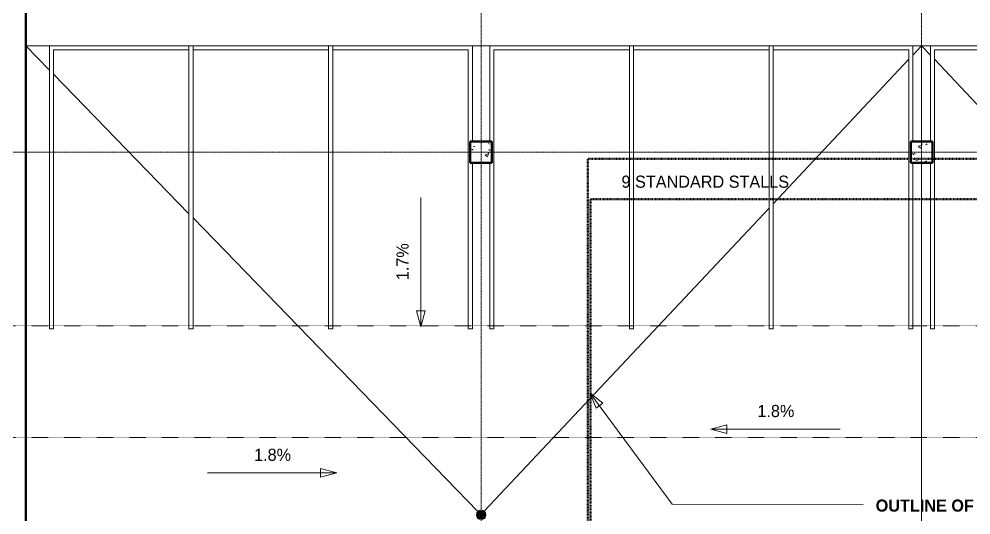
# Model space of a CAD drawing. Header units: inches. Extents: x -4218 to -1814, y 9706 to 12426.
# Drawn here: x -3824 to -3118, y 11013 to 11381 of the extents above; entities that cross this region are included whole.
import ezdxf

# ---------------------------------------------------------------- set-up
doc = ezdxf.new("R2010")
doc.units = ezdxf.units.IN
doc.header["$MEASUREMENT"] = 0
for name, pattern in [('Aligning Line 1_8_', [0.25, 0.125, -0.125]), ('Dash 1_16_', [0.125, 0.0625, -0.0625]), ('Grid Line 1_2_', [0.875, 0.5, -0.125, 0.125, -0.125])]:
    doc.linetypes.add(name, pattern=pattern)
for name, color, linetype, lineweight in [('0-2', 7, 'Continuous', 9), ('A-ANNO-DIMS', 211, 'Continuous', 9), ('A-ANNO-DIMS-96', 211, 'Continuous', 9), ('A-ANNO-NOTE', 131, 'Continuous', 9), ('A-FLOR-1', 10, 'Continuous', 13), ('A-GENM', 5, 'Continuous', 9), ('C-PROP-LINE-2', 91, 'Dash 1_16_', 50), ('G-ANNO-DIMS', 111, 'Continuous', 9), ('G-ANNO-SYMB', 111, 'Aligning Line 1_8_', 9), ('G-ANNO-TEXT-1', 147, 'Continuous', 20), ('P-SANR-FIXT-1', 7, 'Continuous', 9), ('S-COLS', 52, 'Continuous', 9), ('S-COLS-1', 250, 'Continuous', 50), ('S-FNDN-2', 250, 'Continuous', 50), ('S-GRID-1', 1, 'Grid Line 1_2_', 9)]:
    doc.layers.add(name, color=color, linetype=linetype, lineweight=lineweight)
doc.styles.add('Century Gothic', font='ufonts.com_century-gothic.ttf', dxfattribs={"height": 9})
doc.styles.add('Century Gothic_B', font='GOTHICB.TTF', dxfattribs={"height": 9})
doc.dimstyles.new('OD__1_8__Tol__', dxfattribs={"dimscale": 12, "dimtxt": 9.397514, "dimasz": 1, "dimexe": 0.75, "dimexo": 0.5, "dimgap": 0.125, "dimtad": 1, "dimdec": 3, "dimrnd": 0.125, "dimzin": 3, "dimdsep": 46, "dimlunit": 4, "dimtxsty": 'Century Gothic', "dimblk1": 'OBLIQUE', "dimblk2": 'OBLIQUE', "dimsah": 1, "dimcen": 0.09, "dimdle": 0.75, "dimazin": 0, "dimtfac": 1, "dimtdec": 4, "dimtix": 1, "dimtmove": 0, "dimatfit": 3, "dimfxl": 1, "dimtvp": 1, "dimtfill": 1, "dimfrac": 2, "dimtolj": 1, "dimtzin": 0, "dimarcsym": 2})

# ---------------------------------------------------------------- blocks, each defined once
blk = doc.blocks.new('DIMBLOCK13-FLOOR PLAN - BASEMENT')
at = {"layer": 'A-ANNO-DIMS-96'}
for p, q in [((-3045.16, 12098.19), (-3045.16, 9880.19)), ((-2832.12, 12089.19), (-3054.16, 12089.19)), ((-3045.16, 12089.19), (-2832.12, 12089.19)), ((-3813.32, 9889.19), (-3036.16, 9889.19)), ((-3045.16, 9889.19), (-3813.32, 9889.19))]:
    blk.add_line(p, q, dxfattribs=at)
at = {"layer": 'A-ANNO-DIMS-96', "lineweight": 50}
for p, q in [((-3045.16, 12089.19), (-3051.16, 12095.19)), ((-3045.16, 12089.19), (-3039.16, 12083.19)), ((-3045.16, 9889.19), (-3051.16, 9895.19)), ((-3045.16, 9889.19), (-3039.16, 9883.19))]:
    blk.add_line(p, q, dxfattribs=at)
at = {"layer": 'A-ANNO-DIMS-96', "color": 0, "insert": (-3058.19, 10966.44), "char_height": 9, "width": 54.5951, "attachment_point": 1, "rotation": 90, "line_spacing_factor": 0.984502, "style": 'Century Gothic', "bg_fill": 3, "box_fill_scale": 1.25, "bg_fill_color": 256, "bg_fill_true_color": 13158600, "bg_fill_transparency": 0}
blk.add_mtext('183\' - 4"', dxfattribs=at)
blk = doc.blocks.new('_Oblique')
at = {"color": 0, "linetype": 'ByBlock', "lineweight": -2}
blk.add_line((-0.5, -0.5), (0.5, 0.5), dxfattribs=at)
blk = doc.blocks.new('Concrete-Rectangular-Column - ONE-V8-FLOOR PLAN - BASEMENT')
at = {"layer": 'S-COLS'}
h = blk.add_hatch(dxfattribs=at)
h.set_pattern_fill('FP_10', color=256, style=0, pattern_type=2)
h.set_pattern_definition([(50, (3481.324, -11282.19), (27.5427, -2.40992), [2.88, -31.68]), (355, (3481.324, -11282.19), (-5.327844, 28.884266), [2.304, -25.344]), (100.451, (3483.62, -11282.39), (22.215316, 26.47393), [2.448, -26.924]), (46.184, (3481.324, -11274.51), (40.98187, -6.35642), [4.32, -47.52]), (96.636, (3484.74, -11275.04), (35.89075, 37.40619), [3.671, -40.386]), (351.184, (3481.324, -11274.51), (35.89097, 37.40622), [3.456, -38.016]), (21, (3485.164, -11276.43), (22.921036, -15.46073), [2.88, -31.68]), (326, (3485.164, -11276.43), (9.34353, 27.84574), [2.304, -25.344]), (71.451, (3487.074, -11277.718), (32.26477, 12.38442), [2.448, -26.924]), (37.5, (3481.324, -11282.189), (0.466855, 12.782707), [1.267, -23.77, 1.267, -24.461, -25.44]), (37.5, (3481.324, -11282.189), (0.466855, 12.782707), [-50.765, 1.267, -24.173]), (7.5, (3481.324, -11282.189), (10.10159, 15.14509), [1.267, -13.402, 1.267, -23.194, -9.696]), (7.5, (3481.324, -11282.189), (10.10159, 15.14509), [-39.13, 1.267, -8.429]), (327.5, (3472.761, -11282.189), (20.499161, -0.86578), [1.267, -8.333, 1.267, -28.685, -39.744]), (327.5, (3472.761, -11282.189), (20.499161, -0.86578), [-39.552, 1.267, -38.477]), (317.5, (3468.921, -11282.189), (22.39478, 3.844288), [1.267, -11.213, 1.267, -18.624, -28.224]), (317.5, (3468.921, -11282.189), (22.39478, 3.844288), [-32.371, 1.267, -26.957])])
h.paths.add_polyline_path([(-6, -8), (8, -8), (8, 8), (-8, 8), (-8, -8), (-6.5, -8)], flags=0)
at = {"layer": 'S-COLS-1'}
for p, q in [((8, 8), (-8, 8)), ((-8, 8), (-8, -8)), ((8, -8), (8, 8)), ((-8, -8), (8, -8))]:
    blk.add_line(p, q, dxfattribs=at)
blk = doc.blocks.new('Concrete-Rectangular-Column - ONE-V9-FLOOR PLAN - BASEMENT')
at = {"layer": 'S-COLS'}
h = blk.add_hatch(dxfattribs=at)
h.set_pattern_fill('FP_11', color=256, style=0, pattern_type=2)
h.set_pattern_definition([(50, (3154.324, -11282.19), (27.5427, -2.40992), [2.88, -31.68]), (355, (3154.324, -11282.19), (-5.327844, 28.884266), [2.304, -25.344]), (100.451, (3156.62, -11282.39), (22.215316, 26.47393), [2.448, -26.924]), (46.184, (3154.324, -11274.51), (40.98187, -6.35642), [4.32, -47.52]), (96.636, (3157.74, -11275.04), (35.89075, 37.40619), [3.671, -40.386]), (351.184, (3154.324, -11274.51), (35.89097, 37.40622), [3.456, -38.016]), (21, (3158.164, -11276.43), (22.921036, -15.46073), [2.88, -31.68]), (326, (3158.164, -11276.43), (9.34353, 27.84574), [2.304, -25.344]), (71.451, (3160.074, -11277.718), (32.26477, 12.38442), [2.448, -26.924]), (37.5, (3154.324, -11282.189), (0.466855, 12.782707), [1.267, -23.77, 1.267, -24.461, -25.44]), (37.5, (3154.324, -11282.189), (0.466855, 12.782707), [-50.765, 1.267, -24.173]), (7.5, (3154.324, -11282.189), (10.10159, 15.14509), [1.267, -13.402, 1.267, -23.194, -9.696]), (7.5, (3154.324, -11282.189), (10.10159, 15.14509), [-39.13, 1.267, -8.429]), (327.5, (3145.761, -11282.189), (20.499161, -0.86578), [1.267, -8.333, 1.267, -28.685, -39.744]), (327.5, (3145.761, -11282.189), (20.499161, -0.86578), [-39.552, 1.267, -38.477]), (317.5, (3141.921, -11282.189), (22.39478, 3.844288), [1.267, -11.213, 1.267, -18.624, -28.224]), (317.5, (3141.921, -11282.189), (22.39478, 3.844288), [-32.371, 1.267, -26.957])])
h.paths.add_polyline_path([(0, -8), (8, -8), (8, 8), (-8, 8), (-8, -8), (-6.5, -8)], flags=0)
at = {"layer": 'S-COLS-1'}
for p, q in [((8, 8), (-8, 8)), ((-8, 8), (-8, -8)), ((8, -8), (8, 8)), ((-8, -8), (8, -8))]:
    blk.add_line(p, q, dxfattribs=at)
blk = doc.blocks.new('Drain-Floor-WATTS-Square-Stainless_Steel_Strainer-Type_FD-1200-M - 2_ Outlet with 5_ Strainer-2528673-FLOOR PLAN - BASEMENT')
at = {"layer": 'P-SANR-FIXT-1'}
for p, q in [((-2.707, -2.707), (-2.707, 2.707)), ((-2.707, 2.707), (2.707, 2.707)), ((-2.03025, -2.03025), (-2.03025, 2.03025)), ((-2.03025, 2.03025), (2.03025, 2.03025)), ((-1.3535, -1.3535), (-1.3535, 1.3535)), ((-1.3535, 1.3535), (1.3535, 1.3535)), ((-0.67675, -0.67675), (-0.67675, 0.67675)), ((-0.67675, 0.67675), (0.67675, 0.67675)), ((0, 2.707), (0, -2.707)), ((0.67675, 0.67675), (0.67675, -0.67675)), ((1.3535, 1.3535), (1.3535, -1.3535)), ((2.03025, 2.03025), (2.03025, -2.03025)), ((2.707, 2.707), (2.707, -2.707)), ((-2.707, 0), (2.707, 0)), ((2.707, -2.707), (-2.707, -2.707)), ((2.03025, -2.03025), (-2.03025, -2.03025)), ((1.3535, -1.3535), (-1.3535, -1.3535)), ((0.67675, -0.67675), (-0.67675, -0.67675))]:
    blk.add_line(p, q, dxfattribs=at)
for start, end in [(360, 180), (180, 360)]:
    blk.add_arc((0, 0), 3.5, start, end, dxfattribs=at)

msp = doc.modelspace()

# ---------------------------------------------------------------- linework, layer by layer
at = {"layer": 'A-ANNO-NOTE'}
for p, q in [((-3400.56381, 11103.6863), (-3396.01584, 11092.12538)), ((-3390.8447, 11095.94823), (-3400.56381, 11103.6863)), ((-3400.56381, 11103.6863), (-3339.43869, 11021.00274)), ((-3396.01584, 11092.12538), (-3390.8447, 11095.94823)), ((-3339.43869, 11021.00274), (-3197.83133, 11020.82228))]:
    msp.add_line(p, q, dxfattribs=at)
at = {"layer": 'G-ANNO-SYMB'}
for p, q in [((-1910.95031, 11153.42614), (-4027.08301, 11153.42614)), ((-1910.95031, 11070.38095), (-4027.08301, 11070.38095))]:
    msp.add_line(p, q, dxfattribs=at)

# ---------------------------------------------------------------- texts
at = {"layer": 'A-ANNO-NOTE', "insert": (-3188.42802, 11024.4641), "char_height": 9, "width": 215.433, "attachment_point": 1, "style": 'Century Gothic_B'}
msp.add_mtext('OUTLINE OF BUILDING ABOVE', dxfattribs=at)

# ---------------------------------------------------------------- next in the draw order: dimensions: what is measured, and where the dimension line sits
at = {"layer": 'A-ANNO-DIMS'}
dim = msp.add_linear_dim(base=(-3045.15688, 9889.1894), p1=(-2826.12374, 12089.1894), p2=(-3819.32374, 9889.1894), angle=90, dimstyle='OD__1_8__Tol__', override={"dimpost": '<>', "dimfxl": 2413.803273}, dxfattribs=at)
dim.commit()
dim.dimension.update_dxf_attribs({"geometry": 'DIMBLOCK13-FLOOR PLAN - BASEMENT', "text_midpoint": (-3051.38326, 10989.1894)})

# ---------------------------------------------------------------- next in the draw order: linework, layer by layer
at = {"layer": 'A-FLOR-1'}
for p, q in [((-3801.83931, 11343.18768), (-3819.32374, 11361.1894)), ((-3801.83931, 11361.1894), (-3819.32374, 11361.1894)), ((-3474.82374, 11361.1894), (-3487.82374, 11361.1894)), ((-3154.32374, 11361.1894), (-3160.81983, 11361.1894)), ((-3160.81983, 11354.27612), (-3154.32374, 11361.1894)), ((-3154.32374, 11290.1894), (-3154.32374, 11361.1894)), ((-3147.82374, 11354.27196), (-3154.32374, 11361.1894)), ((-3147.82374, 11361.1894), (-3154.32374, 11361.1894)), ((-3264.4878, 11243.95058), (-3163.81983, 11351.08346)), ((-3044.15577, 11243.94642), (-3144.82374, 11351.0793)), ((-3698.15967, 11236.4406), (-3798.82764, 11340.08691)), ((-3154.32374, 10824.1894), (-3154.32374, 11274.1894))]:
    msp.add_line(p, q, dxfattribs=at)
at = {"layer": 'A-GENM'}
for p, q in [((-3695.15967, 11361.1894), (-3801.82764, 11361.1894)), ((-3801.82764, 11361.1894), (-3801.82764, 11151.1894)), ((-3798.82764, 11151.1894), (-3798.82764, 11358.1894)), ((-3798.82764, 11358.1894), (-3698.15967, 11358.1894)), ((-3591.49171, 11361.1894), (-3698.15967, 11361.1894)), ((-3698.15967, 11361.1894), (-3698.15967, 11151.1894)), ((-3698.15967, 11358.1894), (-3698.15967, 11151.1894)), ((-3695.15967, 11151.1894), (-3695.15967, 11361.1894)), ((-3695.15967, 11151.1894), (-3695.15967, 11358.1894)), ((-3695.15967, 11358.1894), (-3594.49171, 11358.1894)), ((-3487.82374, 11361.1894), (-3594.49171, 11361.1894)), ((-3594.49171, 11361.1894), (-3594.49171, 11151.1894)), ((-3594.49171, 11358.1894), (-3594.49171, 11151.1894)), ((-3591.49171, 11151.1894), (-3591.49171, 11361.1894)), ((-3591.49171, 11151.1894), (-3591.49171, 11358.1894)), ((-3591.49171, 11358.1894), (-3490.82374, 11358.1894)), ((-3490.82374, 11358.1894), (-3490.82374, 11151.1894)), ((-3487.82374, 11290.1894), (-3487.82374, 11361.1894)), ((-3368.15577, 11361.1894), (-3474.82374, 11361.1894)), ((-3474.82374, 11361.1894), (-3474.82374, 11290.1894)), ((-3471.82374, 11151.1894), (-3471.82374, 11358.1894)), ((-3471.82374, 11358.1894), (-3371.15577, 11358.1894)), ((-3264.4878, 11361.1894), (-3371.15577, 11361.1894)), ((-3371.15577, 11361.1894), (-3371.15577, 11151.1894)), ((-3371.15577, 11358.1894), (-3371.15577, 11151.1894)), ((-3368.15577, 11151.1894), (-3368.15577, 11361.1894)), ((-3368.15577, 11151.1894), (-3368.15577, 11358.1894)), ((-3368.15577, 11358.1894), (-3267.4878, 11358.1894)), ((-3160.81983, 11361.1894), (-3267.4878, 11361.1894)), ((-3267.4878, 11361.1894), (-3267.4878, 11151.1894)), ((-3267.4878, 11358.1894), (-3267.4878, 11151.1894)), ((-3264.4878, 11151.1894), (-3264.4878, 11361.1894)), ((-3264.4878, 11151.1894), (-3264.4878, 11358.1894)), ((-3264.4878, 11358.1894), (-3163.81983, 11358.1894)), ((-3163.81983, 11358.1894), (-3163.81983, 11151.1894)), ((-3160.81983, 11290.1894), (-3160.81983, 11361.1894)), ((-3041.15577, 11361.1894), (-3147.82374, 11361.1894)), ((-3147.82374, 11361.1894), (-3147.82374, 11290.1894)), ((-3144.82374, 11151.1894), (-3144.82374, 11358.1894)), ((-3144.82374, 11358.1894), (-3044.15577, 11358.1894)), ((-3487.82374, 11151.1894), (-3487.82374, 11274.1894)), ((-3474.82374, 11274.1894), (-3474.82374, 11151.1894)), ((-3160.81983, 11151.1894), (-3160.81983, 11274.1894)), ((-3147.82374, 11274.1894), (-3147.82374, 11151.1894)), ((-3801.82764, 11151.1894), (-3798.82764, 11151.1894)), ((-3698.15967, 11151.1894), (-3695.15967, 11151.1894)), ((-3698.15967, 11151.1894), (-3695.15967, 11151.1894)), ((-3594.49171, 11151.1894), (-3591.49171, 11151.1894)), ((-3594.49171, 11151.1894), (-3591.49171, 11151.1894)), ((-3490.82374, 11151.1894), (-3487.82374, 11151.1894)), ((-3474.82374, 11151.1894), (-3471.82374, 11151.1894)), ((-3371.15577, 11151.1894), (-3368.15577, 11151.1894)), ((-3371.15577, 11151.1894), (-3368.15577, 11151.1894)), ((-3267.4878, 11151.1894), (-3264.4878, 11151.1894)), ((-3267.4878, 11151.1894), (-3264.4878, 11151.1894)), ((-3163.81983, 11151.1894), (-3160.81983, 11151.1894)), ((-3147.82374, 11151.1894), (-3144.82374, 11151.1894))]:
    msp.add_line(p, q, dxfattribs=at)
at = {"layer": 'C-PROP-LINE-2'}
for p, q in [((-2099.26202, 11277.2894), (-3402.04874, 11277.2894)), ((-3402.04874, 11277.2894), (-3402.04874, 10821.4894)), ((-2068.92374, 11247.3894), (-3400.04874, 11247.3894)), ((-3400.04874, 11247.3894), (-3400.04874, 10851.3894))]:
    msp.add_line(p, q, dxfattribs=at)
at = {"layer": 'G-ANNO-DIMS'}
for p, q in [((-3526.15789, 11248.52787), (-3526.15789, 11152.52787)), ((-3522.9425, 11164.52787), (-3529.37328, 11164.52787)), ((-3529.37328, 11164.52787), (-3526.15789, 11152.52787)), ((-3526.15789, 11152.52787), (-3522.9425, 11164.52787)), ((-3298.88826, 11079.8683), (-3310.88826, 11076.65291)), ((-3310.88826, 11076.65291), (-3298.88826, 11073.43752)), ((-3214.88826, 11076.65291), (-3310.88826, 11076.65291)), ((-3298.88826, 11073.43752), (-3298.88826, 11079.8683)), ((-3588.49939, 11044.1726), (-3600.49939, 11047.38799)), ((-3600.49939, 11047.38799), (-3600.49939, 11040.95721)), ((-3684.49939, 11044.1726), (-3588.49939, 11044.1726)), ((-3600.49939, 11040.95721), (-3588.49939, 11044.1726))]:
    msp.add_line(p, q, dxfattribs=at)
at = {"layer": 'S-FNDN-2'}
msp.add_line((-3819.32374, 9901.1894), (-3819.32374, 12077.1894), dxfattribs=at)
at = {"layer": 'S-GRID-1'}
for p, q in [((-3481.32374, 9836.17969), (-3481.32374, 12376.79045)), ((-3154.32374, 9836.17969), (-3154.32374, 12376.79045)), ((-1814.20638, 11282.1894), (-4168.71446, 11282.1894))]:
    msp.add_line(p, q, dxfattribs=at)

# ---------------------------------------------------------------- next in the draw order: block references
at = {"layer": '0-2'}
for name, p in [('Concrete-Rectangular-Column - ONE-V8-FLOOR PLAN - BASEMENT', (-3481.32374, 11282.1894)), ('Concrete-Rectangular-Column - ONE-V9-FLOOR PLAN - BASEMENT', (-3154.32374, 11282.1894)), ('Drain-Floor-WATTS-Square-Stainless_Steel_Strainer-Type_FD-1200-M - 2_ Outlet with 5_ Strainer-2528673-FLOOR PLAN - BASEMENT', (-3481.32374, 11013.1894))]:
    msp.add_blockref(name, p, dxfattribs=at)

# ---------------------------------------------------------------- next in the draw order: texts
at = {"layer": 'G-ANNO-DIMS', "insert": (-3544.14122, 11187.18388), "char_height": 9, "width": 32.0255812, "attachment_point": 1, "rotation": 90, "line_spacing_factor": 0.984502, "style": 'Century Gothic', "bg_fill": 3, "box_fill_scale": 1.25, "bg_fill_color": 256, "bg_fill_true_color": 13158600, "bg_fill_transparency": 0}
msp.add_mtext('1.7%', dxfattribs=at)
at = {"layer": 'G-ANNO-DIMS', "char_height": 9, "width": 32.0255812, "attachment_point": 1, "line_spacing_factor": 0.984502, "style": 'Century Gothic', "bg_fill": 3, "box_fill_scale": 1.25, "bg_fill_color": 256, "bg_fill_true_color": 13158600, "bg_fill_transparency": 0}
for insert in [(-3276.23225, 11094.63624), (-3649.84338, 11062.15593)]:
    msp.add_mtext('1.8%', dxfattribs=dict(at, insert=insert))
at = {"layer": 'G-ANNO-TEXT-1', "insert": (-3377.10589, 11264.79201), "char_height": 9, "width": 145.137, "attachment_point": 1, "style": 'Century Gothic'}
msp.add_mtext('9 STANDARD STALLS', dxfattribs=at)

# ---------------------------------------------------------------- next in the draw order: linework, layer by layer
at = {"layer": 'A-FLOR-1'}
for p, q in [((-3478.93564, 11015.73086), (-3267.4878, 11240.75792)), ((-3483.75304, 11015.69058), (-3695.15967, 11233.35184))]:
    msp.add_line(p, q, dxfattribs=at)

doc.saveas('drawing.dxf')
